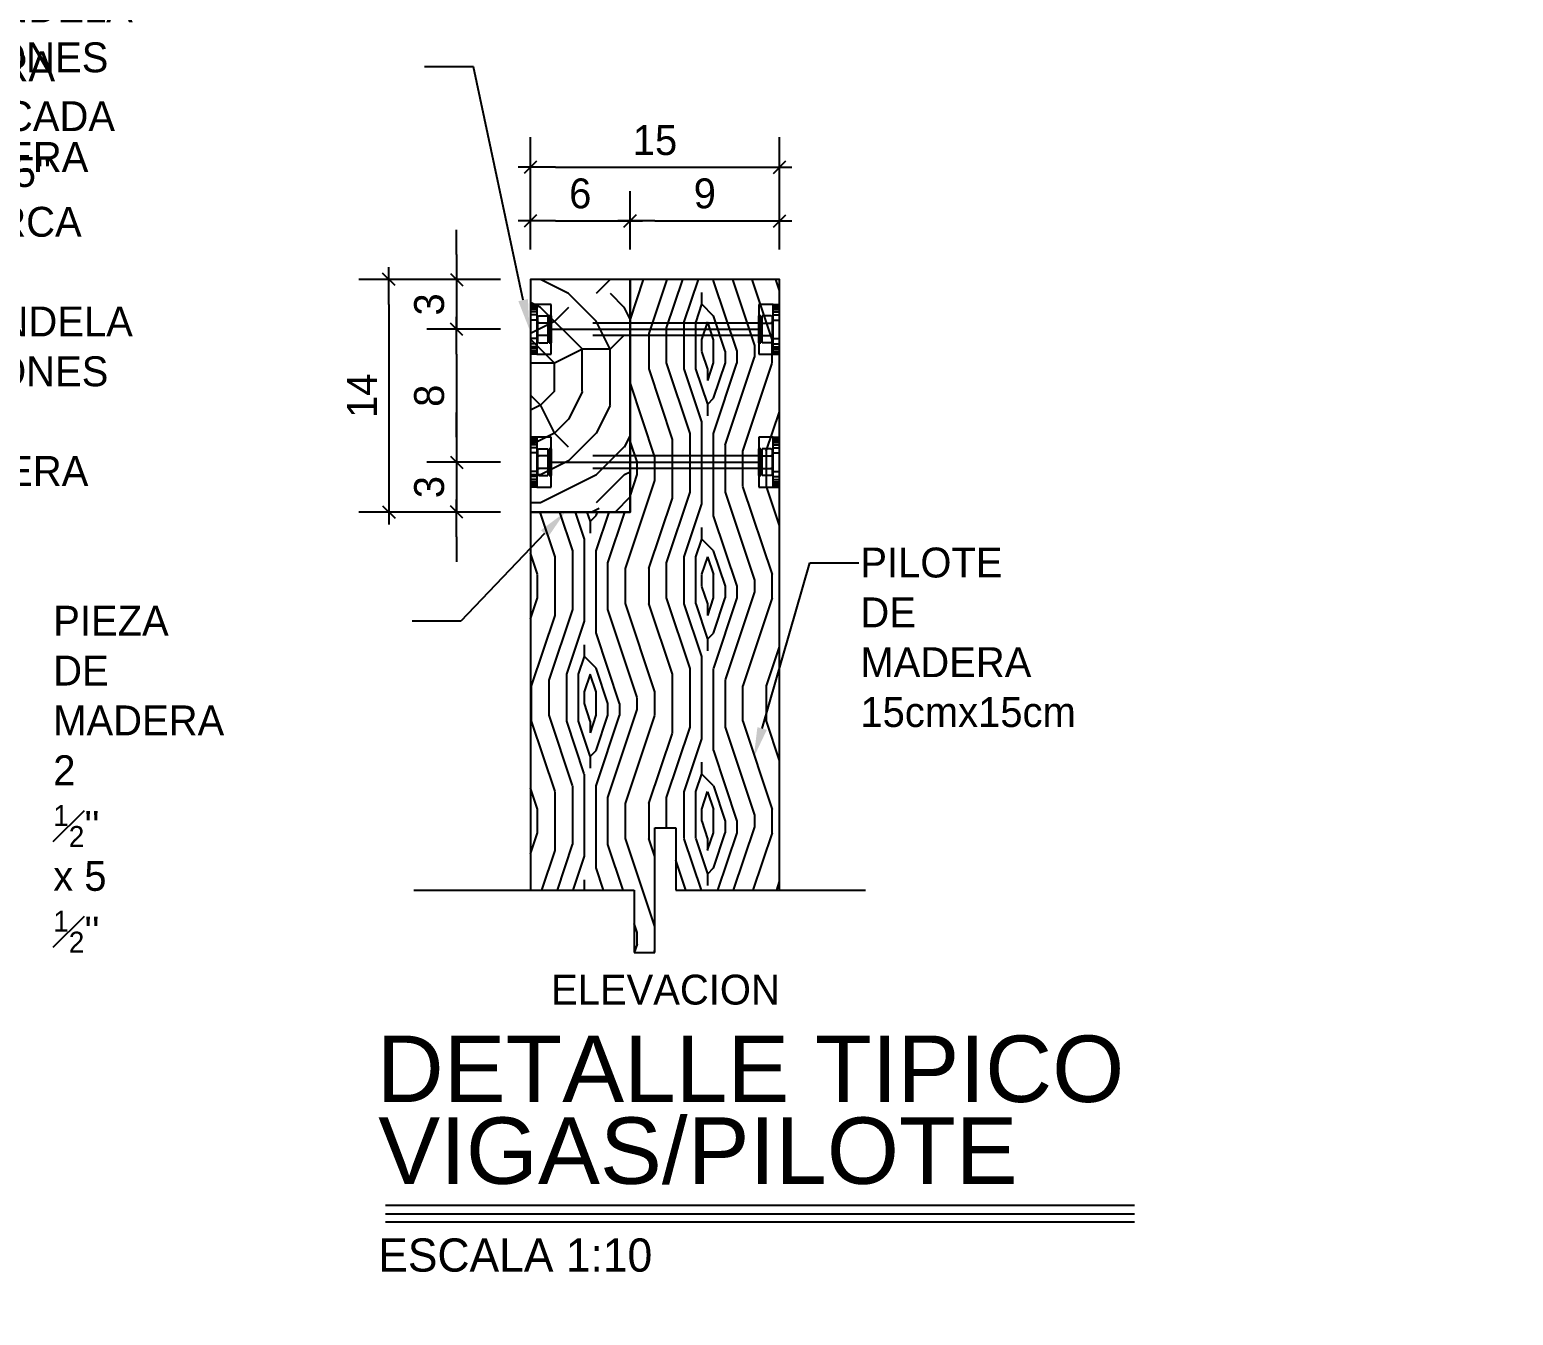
# Model space of a CAD drawing. Header units: millimetres. Extents: x 19443 to 19711, y 4351 to 4752.
# Drawn here: x 19468.303 to 19469.196, y 4518.659 to 4519.433 of the extents above; entities that cross this region are included whole.
import ezdxf
from ezdxf import colors
from ezdxf.entities.mleader import LeaderData, LeaderLine
from ezdxf.enums import TextEntityAlignment as Align
from ezdxf.math import Vec2, Vec3

# ---------------------------------------------------------------- set-up
doc = ezdxf.new("R2010")
doc.units = ezdxf.units.MM
doc.linetypes.add('CENTER', pattern=[2, 1.25, -0.25, 0.25, -0.25])
doc.linetypes.add('HIDDEN2', pattern=[4.7625, 3.175, -1.5875])
for name, color, linetype in [('0 @ 0.1', 7, 'Continuous'), ('01', 1, 'Continuous'), ('1', 1, 'Continuous'), ('cotas', 1, 'Continuous'), ('cotas @ 500', 1, 'Continuous'), ('EJES', 2, 'CENTER'), ('TEXTO @ 0.1', 2, 'Continuous'), ('TEXTOS TITULOS @ 0.1', 3, 'Continuous'), ('W COTAS', 1, 'Continuous'), ('W COTAS @ 0.1', 1, 'Continuous')]:
    doc.layers.add(name, color=color, linetype=linetype)
doc.styles.add('century gothic', font='GOTHIC.TTF')
doc.styles.add('NOTAS', font='GOTHIC.TTF')
doc.styles.add('SMCtitulos', font='sanss___.ttf')
doc.dimstyles.new('ANOTATIVE 100 SMCONSTRUCCIONES', dxfattribs={"dimscale": 0, "dimtxt": 0.18, "dimasz": 0.15, "dimexe": 0.18, "dimexo": 0.09, "dimgap": 0.1, "dimtad": 1, "dimzin": 0, "dimdsep": 46, "dimtxsty": 'century gothic', "dimblk1": 'FLECHA1', "dimblk2": 'FLECHA1', "dimsah": 1, "dimcen": 0.18, "dimdle": 0.075, "dimclrd": 1, "dimclre": 1, "dimclrt": 2, "dimaunit": 1, "dimadec": 0, "dimazin": 0, "dimtfac": 0.75, "dimtix": 1, "dimtmove": 2, "dimatfit": 3, "dimfxl": 0.09, "dimtvp": 1.5, "dimtfill": 1, "dimtolj": 1, "dimtzin": 0, "dimarcsym": 0})
doc.dimstyles.new('ANOTATIVE CM SMCONSTRUCCIONES', dxfattribs={"dimscale": 0, "dimtxt": 0.18, "dimasz": 0.15, "dimexe": 0.18, "dimexo": 0.18, "dimgap": 0.07, "dimtad": 1, "dimdec": 1, "dimlfac": 100, "dimdsep": 46, "dimtxsty": 'century gothic', "dimblk1": 'FLECHA1', "dimblk2": 'FLECHA1', "dimsah": 1, "dimcen": 0.18, "dimdle": 0.075, "dimclrd": 256, "dimclre": 256, "dimclrt": 2, "dimaunit": 1, "dimadec": 0, "dimazin": 2, "dimtfac": 0.75, "dimtdec": 1, "dimtix": 1, "dimtmove": 2, "dimatfit": 3, "dimfxl": 0.09, "dimtvp": 1.5, "dimtfill": 1, "dimtolj": 1, "dimtzin": 0, "dimarcsym": 0})

# ---------------------------------------------------------------- blocks, each defined once
blk = doc.blocks.new('FLECHA1')
at = {"color": 4}
blk.add_line((-0.246176, -0.248081), (0.248081, 0.25), dxfattribs=at)
at = {"color": 1}
blk.add_line((-1, 0), (0.496162, 0), dxfattribs=at)
blk = doc.blocks.new('*D497')
at = {"layer": 'cotas', "color": 1, "lineweight": -2, "transparency": 16777216}
for p, q in [((19614.32604, 4625.84482), (19614.32604, 4700.84482)), ((19570.98361, 4550.84482), (19524.32604, 4550.84482)), ((19614.32604, 4548.42982), (19614.32604, 4550.84482)), ((19570.53386, 4548.42982), (19524.32604, 4548.42982)), ((19614.32604, 4473.42982), (19614.32604, 4398.42982))]:
    blk.add_line(p, q, dxfattribs=at)
at = {"layer": 'Defpoints', "color": 0, "transparency": 16777216}
for p in [(19614.32604, 4550.84482), (19615.98361, 4550.84482), (19615.53386, 4548.42982)]:
    blk.add_point(p, dxfattribs=at)
at = {"layer": 'cotas', "color": 1, "lineweight": -2, "transparency": 16777216, "xscale": 75, "yscale": 75, "zscale": 75}
for p, rotation in [((19614.32604, 4550.84482), 270), ((19614.32604, 4548.42982), 90)]:
    blk.add_blockref('FLECHA1', p, dxfattribs=dict(at, rotation=rotation))
at = {"layer": 'cotas', "color": 2, "transparency": 16777216, "insert": (19517.3376, 4549.63732), "char_height": 90, "attachment_point": 5, "rotation": 90, "style": 'century gothic', "bg_fill": 3, "box_fill_scale": 1.1, "bg_fill_color": 256, "bg_fill_true_color": 13158600, "bg_fill_transparency": 0}
blk.add_mtext('\\A1;2.42', dxfattribs=at)
blk = doc.blocks.new('*U441')
at = {"color": 2}
blk.add_line((0.0001, 0.052), (4.5108, 0.052), dxfattribs=at)
at = {"color": 250}
blk.add_line((0.0001, 0), (4.5108, 0), dxfattribs=at)
at = {"color": 7}
blk.add_line((0.0001, -0.0469), (4.5108, -0.0469), dxfattribs=at)
at = {"color": 0, "linetype": 'ByBlock', "lineweight": -2, "style": 'NOTAS'}
for tag, p in [('1TITLE', (0.027, 1.0142)), ('2TITLE', (-0.0431, 0.1812))]:
    blk.add_attdef(tag, p, '', height=0.3, dxfattribs=at)
blk.add_attdef('SCALE', text='', height=0.18, dxfattribs=at).set_placement((-0.0431, -0.1475), align=Align.TOP_LEFT)
blk = doc.blocks.new('*U461')
at = {"color": 2, "ltscale": 0.2}
for p, q in [((0.01759, 0.05226), (0.01375, 0.05226)), ((0.01759, 0.05226), (0.02625, 0.05226)), ((0.15991, 0.02226), (0.15125, 0.02226)), ((0.15991, 0.02226), (0.16375, 0.02226))]:
    blk.add_line(p, q, dxfattribs=at)
at = {"color": 2, "ltscale": 0.5}
for p, q in [((0.01375, 0.02226), (0.01375, 0.05226)), ((0.02625, 0.05226), (0.02625, 0.02226)), ((0.15125, 0.05226), (0.15991, 0.05226)), ((0.15125, 0.02226), (0.15125, 0.05226)), ((0.15991, 0.05226), (0.16375, 0.05226)), ((0.16375, 0.05226), (0.16375, 0.02226)), ((0.01759, 0.02226), (0.01375, 0.02226)), ((0.02625, 0.02226), (0.01759, 0.02226))]:
    blk.add_line(p, q, dxfattribs=at)
at = {"color": 9, "ltscale": 0.5}
for p, q in [((0.01759, 0.05141), (0.01375, 0.05141)), ((0.01759, 0.05038), (0.01375, 0.05038)), ((0.01759, 0.0491), (0.01375, 0.0491)), ((0.01759, 0.04773), (0.01375, 0.04773)), ((0.01759, 0.04594), (0.01375, 0.04594)), ((0.01759, 0.02226), (0.01759, 0.05226)), ((0.15991, 0.05226), (0.15991, 0.02226)), ((0.15991, 0.05141), (0.16375, 0.05141)), ((0.15991, 0.05038), (0.16375, 0.05038)), ((0.15991, 0.0491), (0.16375, 0.0491)), ((0.15991, 0.04773), (0.16375, 0.04773)), ((0.15991, 0.04594), (0.16375, 0.04594)), ((0.01759, 0.04286), (0.01375, 0.04286)), ((0.15991, 0.04286), (0.16375, 0.04286)), ((0.01759, 0.03167), (0.01375, 0.03167)), ((0.01759, 0.02859), (0.01375, 0.02859)), ((0.15991, 0.03167), (0.16375, 0.03167)), ((0.15991, 0.02859), (0.16375, 0.02859)), ((0.01759, 0.02679), (0.01375, 0.02679)), ((0.01759, 0.02543), (0.01375, 0.02543)), ((0.01759, 0.02414), (0.01375, 0.02414)), ((0.01759, 0.02312), (0.01375, 0.02312)), ((0.15991, 0.02679), (0.16375, 0.02679)), ((0.15991, 0.02543), (0.16375, 0.02543)), ((0.15991, 0.02414), (0.16375, 0.02414)), ((0.15991, 0.02312), (0.16375, 0.02312))]:
    blk.add_line(p, q, dxfattribs=at)
for p, q in [((0.01875, 0.04531), (0.02426, 0.04531)), ((0.02426, 0.02922), (0.02426, 0.04531)), ((0.02498, 0.04531), (0.02625, 0.04531)), ((0.02498, 0.02922), (0.02498, 0.04531)), ((0.15125, 0.04531), (0.15252, 0.04531)), ((0.15252, 0.04531), (0.15252, 0.02922)), ((0.15874, 0.04531), (0.15324, 0.04531)), ((0.15324, 0.04531), (0.15324, 0.02922)), ((0.01791, 0.04192), (0.01791, 0.04446)), ((0.01791, 0.04023), (0.01791, 0.04192)), ((0.01791, 0.0343), (0.01791, 0.04023)), ((0.15125, 0.03726), (0.02625, 0.03726)), ((0.15959, 0.04446), (0.15959, 0.04192)), ((0.15959, 0.04192), (0.15959, 0.04023)), ((0.15959, 0.04023), (0.15959, 0.0343)), ((0.01791, 0.03261), (0.01791, 0.0343)), ((0.01791, 0.03007), (0.01791, 0.03261)), ((0.01875, 0.02922), (0.02426, 0.02922)), ((0.02625, 0.02922), (0.02498, 0.02922)), ((0.15252, 0.02922), (0.15125, 0.02922)), ((0.15874, 0.02922), (0.15324, 0.02922)), ((0.15959, 0.0343), (0.15959, 0.03261)), ((0.15959, 0.03261), (0.15959, 0.03007))]:
    blk.add_line(p, q)
at = {"color": 2}
for p, q in [((0.02625, 0.02922), (0.02625, 0.04531)), ((0.15125, 0.04531), (0.15125, 0.02922))]:
    blk.add_line(p, q, dxfattribs=at)
at = {"color": 9}
for p, q in [((0.02426, 0.04107), (0.01875, 0.04107)), ((0.15324, 0.04107), (0.15874, 0.04107)), ((0.02426, 0.03345), (0.01875, 0.03345)), ((0.15324, 0.03345), (0.15874, 0.03345))]:
    blk.add_line(p, q, dxfattribs=at)
at = {"color": 9, "linetype": 'HIDDEN2', "ltscale": 0.001}
for p, q in [((0.02625, 0.04107), (0.15125, 0.04107)), ((0.02625, 0.03345), (0.15125, 0.03345))]:
    blk.add_line(p, q, dxfattribs=at)
for centre, start, end in [((0.01875, 0.04446), 90, 180), ((0.15874, 0.04446), 0, 90), ((0.15874, 0.04446), 0, 90), ((0.01875, 0.03007), 180, 270), ((0.01875, 0.03007), 180, 270), ((0.15874, 0.03007), 270, 0)]:
    blk.add_arc(centre, 0.000847, start, end)
at = {"color": 9}
for centre, start, end in [((0.01875, 0.04192), 180, 270), ((0.01875, 0.04023), 90, 180), ((0.15874, 0.04192), 270, 0), ((0.15874, 0.04023), 0, 90), ((0.01875, 0.0343), 180, 270), ((0.01875, 0.03261), 90, 180), ((0.15874, 0.0343), 270, 0), ((0.15874, 0.03261), 0, 90)]:
    blk.add_arc(centre, 0.000847, start, end, dxfattribs=at)
blk = doc.blocks.new('*D463')
at = {"layer": 'Defpoints', "color": 0, "transparency": 16777216}
for p in [(19468.6042, 4519.28291), (19468.55974, 4519.25291), (19468.6042, 4519.25291)]:
    blk.add_point(p, dxfattribs=at)
at = {"layer": 'W COTAS', "lineweight": -2, "transparency": 16777216}
for p, q in [((19468.55974, 4519.29791), (19468.55974, 4519.31291)), ((19468.5862, 4519.28291), (19468.54174, 4519.28291)), ((19468.55974, 4519.28291), (19468.55974, 4519.25291)), ((19468.5862, 4519.25291), (19468.54174, 4519.25291)), ((19468.55974, 4519.23791), (19468.55974, 4519.22291))]:
    blk.add_line(p, q, dxfattribs=at)
at = {"layer": 'W COTAS', "lineweight": -2, "transparency": 16777216, "xscale": 0.015, "yscale": 0.015, "zscale": 0.015}
for p, rotation in [((19468.55974, 4519.28291), 270), ((19468.55974, 4519.25291), 90)]:
    blk.add_blockref('FLECHA1', p, dxfattribs=dict(at, rotation=rotation))
at = {"layer": 'W COTAS', "color": 2, "transparency": 16777216, "insert": (19468.54329, 4519.26791), "char_height": 0.018, "attachment_point": 5, "rotation": 90, "style": 'century gothic', "bg_fill": 3, "box_fill_scale": 1.1, "bg_fill_color": 256, "bg_fill_true_color": 13158600, "bg_fill_transparency": 0}
blk.add_mtext('\\A1;3', dxfattribs=at)
blk = doc.blocks.new('*D464')
at = {"layer": 'Defpoints', "color": 0, "transparency": 16777216}
for p in [(19468.6042, 4519.25291), (19468.55974, 4519.17291), (19468.6042, 4519.17291)]:
    blk.add_point(p, dxfattribs=at)
at = {"layer": 'W COTAS', "lineweight": -2, "transparency": 16777216}
for p, q in [((19468.5862, 4519.25291), (19468.54174, 4519.25291)), ((19468.55974, 4519.23791), (19468.55974, 4519.18791)), ((19468.5862, 4519.17291), (19468.54174, 4519.17291))]:
    blk.add_line(p, q, dxfattribs=at)
at = {"layer": 'W COTAS', "lineweight": -2, "transparency": 16777216, "xscale": 0.015, "yscale": 0.015, "zscale": 0.015}
for p, rotation in [((19468.55974, 4519.25291), 90), ((19468.55974, 4519.17291), 270)]:
    blk.add_blockref('FLECHA1', p, dxfattribs=dict(at, rotation=rotation))
at = {"layer": 'W COTAS', "color": 2, "transparency": 16777216, "insert": (19468.54329, 4519.21291), "char_height": 0.018, "attachment_point": 5, "rotation": 90, "style": 'century gothic', "bg_fill": 3, "box_fill_scale": 1.1, "bg_fill_color": 256, "bg_fill_true_color": 13158600, "bg_fill_transparency": 0}
blk.add_mtext('\\A1;8', dxfattribs=at)
blk = doc.blocks.new('*D465')
at = {"layer": 'Defpoints', "color": 0, "transparency": 16777216}
for p in [(19468.6042, 4519.17291), (19468.55974, 4519.14291), (19468.6042, 4519.14291)]:
    blk.add_point(p, dxfattribs=at)
at = {"layer": 'W COTAS', "lineweight": -2, "transparency": 16777216}
for p, q in [((19468.55974, 4519.18791), (19468.55974, 4519.20291)), ((19468.5862, 4519.17291), (19468.54174, 4519.17291)), ((19468.55974, 4519.17291), (19468.55974, 4519.14291)), ((19468.5862, 4519.14291), (19468.54174, 4519.14291)), ((19468.55974, 4519.12791), (19468.55974, 4519.11291))]:
    blk.add_line(p, q, dxfattribs=at)
at = {"layer": 'W COTAS', "lineweight": -2, "transparency": 16777216, "xscale": 0.015, "yscale": 0.015, "zscale": 0.015}
for p, rotation in [((19468.55974, 4519.17291), 270), ((19468.55974, 4519.14291), 90)]:
    blk.add_blockref('FLECHA1', p, dxfattribs=dict(at, rotation=rotation))
at = {"layer": 'W COTAS', "color": 2, "transparency": 16777216, "insert": (19468.54329, 4519.15791), "char_height": 0.018, "attachment_point": 5, "rotation": 90, "style": 'century gothic', "bg_fill": 3, "box_fill_scale": 1.1, "bg_fill_color": 256, "bg_fill_true_color": 13158600, "bg_fill_transparency": 0}
blk.add_mtext('\\A1;3', dxfattribs=at)
blk = doc.blocks.new('*D466')
at = {"layer": 'Defpoints', "color": 0, "transparency": 16777216}
for p in [(19468.6042, 4519.28291), (19468.51894, 4519.14291), (19468.6042, 4519.14291)]:
    blk.add_point(p, dxfattribs=at)
at = {"layer": 'W COTAS', "lineweight": -2, "transparency": 16777216}
for p, q in [((19468.5862, 4519.28291), (19468.50094, 4519.28291)), ((19468.51894, 4519.26791), (19468.51894, 4519.15791)), ((19468.5862, 4519.14291), (19468.50094, 4519.14291))]:
    blk.add_line(p, q, dxfattribs=at)
at = {"layer": 'W COTAS', "lineweight": -2, "transparency": 16777216, "xscale": 0.015, "yscale": 0.015, "zscale": 0.015}
for p, rotation in [((19468.51894, 4519.28291), 90), ((19468.51894, 4519.14291), 270)]:
    blk.add_blockref('FLECHA1', p, dxfattribs=dict(at, rotation=rotation))
at = {"layer": 'W COTAS', "color": 2, "transparency": 16777216, "insert": (19468.50272, 4519.21291), "char_height": 0.018, "attachment_point": 5, "rotation": 90, "style": 'century gothic', "bg_fill": 3, "box_fill_scale": 1.1, "bg_fill_color": 256, "bg_fill_true_color": 13158600, "bg_fill_transparency": 0}
blk.add_mtext('\\A1;14', dxfattribs=at)
blk = doc.blocks.new('*D467')
at = {"layer": 'Defpoints', "color": 0, "transparency": 16777216}
for p in [(19468.6642, 4519.31819), (19468.6042, 4519.28291), (19468.6642, 4519.28291)]:
    blk.add_point(p, dxfattribs=at)
at = {"layer": 'W COTAS', "lineweight": -2, "transparency": 16777216}
for p, q in [((19468.6042, 4519.30091), (19468.6042, 4519.33619)), ((19468.6642, 4519.30091), (19468.6642, 4519.33619)), ((19468.6192, 4519.31819), (19468.6492, 4519.31819))]:
    blk.add_line(p, q, dxfattribs=at)
at = {"layer": 'W COTAS', "lineweight": -2, "transparency": 16777216, "xscale": 0.015, "yscale": 0.015, "zscale": 0.015, "rotation": 180}
blk.add_blockref('FLECHA1', (19468.6042, 4519.31819), dxfattribs=at)
at = {"layer": 'W COTAS', "lineweight": -2, "transparency": 16777216, "xscale": 0.015, "yscale": 0.015, "zscale": 0.015}
blk.add_blockref('FLECHA1', (19468.6642, 4519.31819), dxfattribs=at)
at = {"layer": 'W COTAS', "color": 2, "transparency": 16777216, "insert": (19468.6342, 4519.33465), "char_height": 0.018, "attachment_point": 5, "style": 'century gothic', "bg_fill": 3, "box_fill_scale": 1.1, "bg_fill_color": 256, "bg_fill_true_color": 13158600, "bg_fill_transparency": 0}
blk.add_mtext('\\A1;6', dxfattribs=at)
blk = doc.blocks.new('*D468')
at = {"layer": 'Defpoints', "color": 0, "transparency": 16777216}
for p in [(19468.7542, 4519.31819), (19468.6642, 4519.28291), (19468.7542, 4519.28291)]:
    blk.add_point(p, dxfattribs=at)
at = {"layer": 'W COTAS', "lineweight": -2, "transparency": 16777216}
for p, q in [((19468.6642, 4519.30091), (19468.6642, 4519.33619)), ((19468.7542, 4519.30091), (19468.7542, 4519.33619)), ((19468.6792, 4519.31819), (19468.7392, 4519.31819))]:
    blk.add_line(p, q, dxfattribs=at)
at = {"layer": 'W COTAS', "lineweight": -2, "transparency": 16777216, "xscale": 0.015, "yscale": 0.015, "zscale": 0.015, "rotation": 180}
blk.add_blockref('FLECHA1', (19468.6642, 4519.31819), dxfattribs=at)
at = {"layer": 'W COTAS', "lineweight": -2, "transparency": 16777216, "xscale": 0.015, "yscale": 0.015, "zscale": 0.015}
blk.add_blockref('FLECHA1', (19468.7542, 4519.31819), dxfattribs=at)
at = {"layer": 'W COTAS', "color": 2, "transparency": 16777216, "insert": (19468.7092, 4519.33465), "char_height": 0.018, "attachment_point": 5, "style": 'century gothic', "bg_fill": 3, "box_fill_scale": 1.1, "bg_fill_color": 256, "bg_fill_true_color": 13158600, "bg_fill_transparency": 0}
blk.add_mtext('\\A1;9', dxfattribs=at)
blk = doc.blocks.new('*D754')
at = {"layer": 'Defpoints', "color": 0, "transparency": 16777216}
for p in [(19468.7542, 4519.35052), (19468.6042, 4519.28291), (19468.7542, 4519.28291)]:
    blk.add_point(p, dxfattribs=at)
at = {"layer": 'W COTAS', "lineweight": -2, "transparency": 16777216}
for p, q in [((19468.6042, 4519.30091), (19468.6042, 4519.36852)), ((19468.7542, 4519.30091), (19468.7542, 4519.36852)), ((19468.6192, 4519.35052), (19468.7392, 4519.35052))]:
    blk.add_line(p, q, dxfattribs=at)
at = {"layer": 'W COTAS', "lineweight": -2, "transparency": 16777216, "xscale": 0.015, "yscale": 0.015, "zscale": 0.015, "rotation": 180}
blk.add_blockref('FLECHA1', (19468.6042, 4519.35052), dxfattribs=at)
at = {"layer": 'W COTAS', "lineweight": -2, "transparency": 16777216, "xscale": 0.015, "yscale": 0.015, "zscale": 0.015}
blk.add_blockref('FLECHA1', (19468.7542, 4519.35052), dxfattribs=at)
at = {"layer": 'W COTAS', "color": 2, "transparency": 16777216, "insert": (19468.6792, 4519.36675), "char_height": 0.018, "attachment_point": 5, "style": 'century gothic', "bg_fill": 3, "box_fill_scale": 1.1, "bg_fill_color": 256, "bg_fill_true_color": 13158600, "bg_fill_transparency": 0}
blk.add_mtext('\\A1;15', dxfattribs=at)
blk = doc.blocks.new('*U759')
at = {"layer": 'cotas @ 500'}
dim = blk.add_linear_dim(base=(19614.3260382735, 4550.8448237801), p1=(19615.5338597089, 4548.4298237801), p2=(19615.9836080801, 4550.8448237801), angle=90, dimstyle='ANOTATIVE 100 SMCONSTRUCCIONES', override={"dimscale": 500, "dimtix": 1, "dimtofl": 1, "dimtmove": 1, "dimatfit": 1}, dxfattribs=at)
dim.commit()
dim.dimension.update_dxf_attribs({"geometry": '*D497', "text_midpoint": (19517.3375950376, 4549.6373237801)})

msp = doc.modelspace()

# ---------------------------------------------------------------- block references
at = {"layer": 'cotas'}
msp.add_blockref('*U759', (0, 0), dxfattribs=at)

# ---------------------------------------------------------------- next in the draw order: hatches: boundary and pattern name
at = {"layer": '1'}
h = msp.add_hatch(dxfattribs=at)
h.set_pattern_fill('WOODFACE', color=250, scale=0.1, angle=45, style=0, pattern_type=2)
h.set_pattern_definition([(45, (0.01061, 0.01768), (1e-17, 0.14142135624), [0.005, -0.095]), (135, (0.01414, 0.07071), (-0.14142135624, 3e-17), [0.01, -0.09]), (90, (0.00707, 0.0495), (-0.07071067812, 0.07071067812), [0.00707, -0.02121, 0.00707, -0.01414, 0.0495, -0.04243135623]), (90, (0.01061, 0.01061), (-0.07071067812, 0.07071067812), [0.007071, -0.014142, 0.007071, -0.1131373562]), (90, (0.028284, 0.042426), (-0.07071067812, 0.07071067812), [0.007071, -0.1343503562]), (90, (0.03889, 0.04596), (-0.07071067812, 0.07071067812), [0.007071, -0.1343503562]), (90, (0.02121, 0.042426), (-0.07071067812, 0.07071067812), [0.007071, -0.1343503562]), (90, (0.01414, 0.042426), (-0.07071067812, 0.07071067812), [0.014142, -0.1272793562]), (90, (-0.02121, 0.11314), (-0.07071067812, 0.07071067812), [0.014142, -0.1272793562]), (90, (0.003536, 0.03889), (-0.07071067812, 0.07071067812), [0.028284, -0.1131373562]), (90, (-0.003536, 0.03889), (-0.07071067812, 0.07071067812), [0.028284, -0.1131373562]), (90, (0.02121, 0.106066), (-0.07071067812, 0.07071067812), [0.028284, -0.1131373562]), (90, (-0.01414, 0.042426), (-0.07071067812, 0.07071067812), [0.0212132, -0.1202081562]), (90, (-0.03889, 0.03889), (-0.07071067812, 0.07071067812), [0.0212132, -0.1202081562]), (90, (-0.02475, 0.03889), (-0.07071067812, 0.07071067812), [0.0212132, -0.1202081562]), (90, (7e-18, 0.106066), (-0.07071067812, 0.07071067812), [0.03535534, -0.1060660162]), (90, (-0.01061, 0.10253), (-0.07071067812, 0.07071067812), [0.03535534, -0.1060660162]), (90, (0.01414, 0.091924), (-0.07071067812, 0.07071067812), [0.0494974746, -0.0919238815]), (71.5650512, (0.010607, 0.03182), (0.07071067809, 0.07071067815), [0.011180339, -0.212426458]), (71.5650512, (0.003536, 0.067175), (0.07071067809, 0.07071067815), [0.011180339, -0.212426458]), (71.5650512, (0.00707, 0.05657), (0.07071067809, 0.07071067815), [0.011180339, -0.212426458]), (71.5650512, (0.01414, 0.021213), (0.07071067809, 0.07071067815), [0.02236068, -0.2012461177]), (71.5650512, (-0.003536, 0.067175), (0.07071067809, 0.07071067815), [0.0335410196, -0.1900657781]), (71.5650512, (-0.01414, 0.06364), (0.07071067809, 0.07071067815), [0.0447213595, -0.1788854382]), (71.5650512, (-0.02475, 0.060104), (0.07071067809, 0.07071067815), [0.0447213595, -0.1788854382]), (71.5650512, (-0.05657, 0.07071), (0.07071067809, 0.07071067815), [0.0447213595, -0.1788854382]), (71.5650512, (-0.049497, 0.06364), (0.07071067809, 0.07071067815), [0.0559017, -0.1677050977]), (71.5650512, (-0.03889, 0.060104), (0.07071067809, 0.07071067815), [0.0559017, -0.1677050977]), (108.43494882, (0.01414, 0.05657), (-0.07071067812, 0.07071067812), [0.011180339, -0.212426458]), (108.43494882, (0.010607, 0.03889), (-0.07071067812, 0.07071067812), [0.011180339, -0.212426458]), (108.43494882, (0.010607, 0.017678), (-0.07071067812, 0.07071067812), [0.02236068, -0.2012461177]), (108.43494882, (0.021213, 0.049497), (-0.07071067812, 0.07071067812), [0.02236068, -0.2012461177]), (108.43494882, (0.00707, 0.00707), (-0.07071067812, 0.07071067812), [0.0335410196, -0.1900657781]), (108.43494882, (0, 0), (-0.07071067812, 0.07071067812), [0.0447213595, -0.1788854382]), (108.43494882, (0.060104, 0.067175), (-0.07071067812, 0.07071067812), [0.0447213595, -0.1788854382]), (108.43494882, (0.028284, 0.049497), (-0.07071067812, 0.07071067812), [0.0447213595, -0.1788854382]), (108.43494882, (0.049497, 0.05657), (-0.07071067812, 0.07071067812), [0.0559017, -0.1677050977]), (108.43494882, (0.03889, 0.053033), (-0.07071067812, 0.07071067812), [0.0559017, -0.1677050977])])
h.paths.add_polyline_path([(19468.6642, 4519.28291), (19468.6642, 4519.14291), (19468.6042, 4519.14291), (19468.6042, 4518.91529), (19468.6667, 4518.91529), (19468.6667, 4518.87779), (19468.6792, 4518.87779), (19468.6792, 4518.95279), (19468.6917, 4518.95279), (19468.6917, 4518.91529), (19468.7542, 4518.91529), (19468.7542, 4519.28291)])
h = msp.add_hatch(dxfattribs=at)
h.set_pattern_fill('LOGEND', color=8, scale=0.168104, angle=90, style=0, pattern_type=2)
h.set_pattern_definition([(90, (-2.64118, 0.05884), (-0.1681040028, 0.1681040028), [0.0504312008, -0.117672802]), (90, (-2.64958, 0.05884), (-0.1681040028, 0.1681040028), [0.0504312008, -0.117672802]), (90, (-2.6664, 0.06724), (-0.1681040028, 0.1681040028), [0.0336208006, -0.1344832022]), (90, (-2.6832, 0.07565), (-0.1681040028, 0.1681040028), [0.0252156004, -0.1428884024]), (90, (-2.70001, 0.07565), (-0.1681040028, 0.1681040028), [0.0168104003, -0.1512936025]), (90, (-2.71683, 0.03362), (-0.1681040028, 0.1681040028), [0.00840520014, -0.0420260007, 0.00840520014, -0.1092676018]), (90, (-2.72523, 0.05884), (-0.1681040028, 0.1681040028), [0.00840520014, -0.0672416011, 0.0252156004, -0.0672416011]), (90, (-2.73364, 0.09246), (-0.1681040028, 0.1681040028), [0.00840520014, -0.00840520014, 0.00840520014, -0.1428884024]), (90, (-2.74204, 0.08405), (-0.1681040028, 0.1681040028), [0.0084052001, -0.1596988027]), (90, (-2.75885, 0.07565), (-0.1681040028, 0.1681040028), [0.0252156004, -0.1428884024]), (90, (-2.77566, 0.07565), (-0.1681040028, 0.1681040028), [0.0336208006, -0.1344832022]), (90, (-2.79247, 0.06724), (-0.1681040028, 0.1681040028), [0.0420260007, -0.05043120084, 0.00840520014, -0.0672416011]), (180, (-2.69161, 3e-18), (-0.1681040028, -0.1681040028), [0.00840520014, -0.0168104003, 0.0420260007, -0.1008624017]), (180, (-2.70842, 0.0084), (-0.1681040028, -0.1681040028), [0.00840520014, -0.00840520014, 0.0252156004, -0.1260780021]), (180, (-2.77566, 0.01681), (-0.1681040028, -0.1681040028), [0.0168104003, -0.1512936025]), (180, (-2.70842, 0.02522), (-0.1681040028, -0.1681040028), [0.03362080056, -0.05043120084, 0.00840520014, -0.07564680126]), (180, (-2.80088, 0.03362), (-0.1681040028, -0.1681040028), [0.0084052001, -0.1596988027]), (180, (-2.71683, 0.04203), (-0.1681040028, -0.1681040028), [0.0252156004, -0.1428884024]), (180, (-2.72523, 0.05884), (-0.1681040028, -0.1681040028), [0.0168104003, -0.1512936025]), (180, (-2.72523, 0.07565), (-0.1681040028, -0.1681040028), [0.00840520014, -0.0252156004, 0.0252156004, -0.1092676018]), (180, (-2.73364, 0.08405), (-0.1681040028, -0.1681040028), [0.0084052001, -0.1596988027]), (180, (-2.70001, 0.09246), (-0.1681040028, -0.1681040028), [0.0235345604, -0.1445694424]), (180, (-2.6664, 0.10086), (-0.1681040028, -0.1681040028), [0.0168104003, -0.1512936025]), (180, (-2.73364, 0.11767), (-0.1681040028, -0.1681040028), [0.0084052001, -0.1596988027]), (180, (-2.72523, 0.13448), (-0.1681040028, -0.1681040028), [0.0252156004, -0.1428884024]), (180, (-2.72523, 0.1513), (-0.1681040028, -0.1681040028), [0.0252156004, -0.1428884024]), (135, (-2.65799, 0.12608), (-0.1681040028, 3e-17), [0.01188663404, -0.01188663404, 0.01188663404, -0.2020750585]), (135, (-2.70001, 0.09246), (-0.1681040028, 3e-17), [0.0237732681, -0.2139616925]), (135, (-2.78407, 0.02522), (-0.1681040028, 3e-17), [0.0237732681, -0.2139616925]), (135, (-2.74204, 0.05884), (-0.1681040028, 3e-17), [0.0237732681, -0.2139616925]), (135, (-2.70842, 0.06724), (-0.1681040028, 3e-17), [0.0237732681, -0.2139616925]), (135, (-2.6748, 0.11767), (-0.1681040028, 3e-17), [0.0237732681, -0.2139616925]), (135, (-2.6832, 0.10086), (-0.1681040028, 3e-17), [0.0356602383, -0.2020747223]), (135, (-2.75885, 0.05043), (-0.1681040028, 3e-17), [0.011886634, -0.2258483266]), (135, (-2.77566, 0.04203), (-0.1681040028, 3e-17), [0.011886634, -0.2258483266]), (135, (-2.77566, 0.10927), (-0.1681040028, 3e-17), [0.011886634, -0.2258483266]), (135, (-2.69161, 0.04203), (-0.1681040028, 3e-17), [0.011886634, -0.2258483266]), (135, (-2.75045, 0.13448), (-0.1681040028, 3e-17), [0.011886634, -0.2258483266]), (135, (-2.73364, 0.07565), (-0.1681040028, 3e-17), [0.011886634, -0.2258483266]), (135, (-2.75045, 0.09246), (-0.1681040028, 3e-17), [0.011886634, -0.2258483266]), (225, (-2.71683, 0.08405), (-3e-17, -0.1681040028), [0.01188663404, -0.01188663404, 0.0356602383, -0.1783014542]), (225, (-2.71683, 0.10927), (-3e-17, -0.1681040028), [0.011886634, -0.2258483266]), (225, (-2.65799, 0.10927), (-3e-17, -0.1681040028), [0.011886634, -0.2258483266]), (225, (-2.70001, 0.07565), (-3e-17, -0.1681040028), [0.011886634, -0.2258483266]), (225, (-2.73364, 0.10086), (-3e-17, -0.1681040028), [0.011886634, -0.2258483266]), (225, (-2.69161, 0.05884), (-3e-17, -0.1681040028), [0.011886634, -0.2258483266]), (225, (-2.69161, 0.12608), (-3e-17, -0.1681040028), [0.011886634, -0.2258483266]), (225, (-2.64118, 0.0084), (-3e-17, -0.1681040028), [0.011886634, -0.2258483266]), (225, (-2.64958, 0.01681), (-3e-17, -0.1681040028), [0.0237732681, -0.2139616925]), (225, (-2.65799, 0.02522), (-3e-17, -0.1681040028), [0.0237732681, -0.2139616925]), (225, (-2.65799, 0.04203), (-3e-17, -0.1681040028), [0.0237732681, -0.2139616925]), (225, (-2.6748, 0.05043), (-3e-17, -0.1681040028), [0.0237732681, -0.2139616925]), (225, (-2.74204, 0.11767), (-3e-17, -0.1681040028), [0.0237732681, -0.2139616925]), (225, (-2.65799, 0.15129), (-3e-17, -0.1681040028), [0.0237732681, -0.2139616925]), (225, (-2.79247, 0.1597), (-3e-17, -0.1681040028), [0.0237732681, -0.2139616925]), (225, (-2.77566, 0.1597), (-3e-17, -0.1681040028), [0.0237732681, -0.2139616925]), (225, (-2.76726, 0.14289), (-3e-17, -0.1681040028), [0.0237732681, -0.2139616925]), (225, (-2.76726, 0.02522), (-3e-17, -0.1681040028), [0.0356602383, -0.2020747223]), (225, (-2.75045, 0.13448), (-3e-17, -0.1681040028), [0.0356602383, -0.2020747223]), (116.5650512, (-2.80088, 0.042026), (-7e-11, 0.1681040028), [0.0187940275, -0.35709795]), (116.5650512, (-2.716825, 0.042026), (-7e-11, 0.1681040028), [0.0187940275, -0.35709795]), (116.5650512, (-2.76726, 0.05884), (-7e-11, 0.1681040028), [0.0187940275, -0.35709795]), (116.5650512, (-2.64958, 0.10927), (-7e-11, 0.1681040028), [0.0187940275, -0.35709795]), (116.5650512, (-2.666394, 0.10086), (-7e-11, 0.1681040028), [0.0187940275, -0.35709795]), (116.5650512, (-2.700015, 0.05043), (-7e-11, 0.1681040028), [0.0187940275, -0.35709795]), (116.5650512, (-2.78407, 0.05043), (-7e-11, 0.1681040028), [0.0187940275, -0.35709795]), (116.5650512, (-2.733636, 0.10086), (-7e-11, 0.1681040028), [0.037588055, -0.3383039224]), (153.4349488, (-2.75885, 0.10086), (-0.1681040028, 9e-12), [0.0187940275, -0.35709795]), (153.4349488, (-2.70842, 0.12608), (-0.1681040028, 9e-12), [0.0187940275, -0.35709795]), (153.4349488, (-2.74204, 0.042026), (-0.1681040028, 9e-12), [0.0187940275, -0.35709795]), (153.4349488, (-2.750446, 0.008405), (-0.1681040028, 9e-12), [0.0187940275, -0.35709795]), (153.4349488, (-2.716825, 0.10927), (-0.1681040028, 9e-12), [0.0187940275, -0.35709795]), (153.4349488, (-2.716825, 0.09246), (-0.1681040028, 9e-12), [0.0187940275, -0.35709795]), (153.4349488, (-2.74204, 0.025216), (-0.1681040028, 9e-12), [0.037588055, -0.3383039224]), (153.4349488, (-2.683204, 0.15129), (-0.1681040028, 9e-12), [0.037588055, -0.3383039224]), (153.4349488, (-2.69161, 0.13448), (-0.1681040028, 9e-12), [0.037588055, -0.3383039224]), (206.5650512, (-2.666394, 2e-18), (-0.1681040028, -7e-11), [0.0187940275, -0.35709795]), (206.5650512, (-2.75885, 7e-18), (-0.1681040028, -7e-11), [0.0187940275, -0.35709795]), (206.5650512, (-2.64118, 0.03362), (-0.1681040028, -7e-11), [0.0187940275, -0.35709795]), (206.5650512, (-2.79247, 0.01681), (-0.1681040028, -7e-11), [0.0187940275, -0.35709795]), (206.5650512, (-2.69161, 0.03362), (-0.1681040028, -7e-11), [0.0187940275, -0.35709795]), (206.5650512, (-2.70842, 0.06724), (-0.1681040028, -7e-11), [0.0187940275, -0.35709795]), (206.5650512, (-2.74204, 0.08405), (-0.1681040028, -7e-11), [0.0187940275, -0.35709795]), (206.5650512, (-2.6748, 0.008405), (-0.16810402983, 5.4e-08), [0.0187940275, -0.35709795]), (206.5650512, (-2.700015, 0.05043), (-0.1681040028, -7e-11), [0.0187940275, -0.35709795]), (206.5650512, (-2.683204, 0.10086), (-0.1681040028, -7e-11), [0.0187940275, -0.35709795]), (206.5650512, (-2.700015, 0.11767), (-0.1681040028, -7e-11), [0.0187940275, -0.35709795]), (206.5650512, (-2.750446, 0.15129), (-0.1681040028, -7e-11), [0.0187940275, -0.35709795]), (206.5650512, (-2.80088, 0.025216), (-0.1681040028, -7e-11), [0.0187940275, -0.35709795]), (206.5650512, (-2.79247, 9e-18), (-0.1681040028, -7e-11), [0.037588055, -0.3383039224]), (206.5650512, (-2.6748, 0.025216), (-0.1681040028, -7e-11), [0.037588055, -0.3383039224]), (243.4349488, (-2.64958, 5e-19), (-9e-12, -0.1681040028), [0.0187940275, -0.35709795]), (243.4349488, (-2.64118, 0.14289), (-9e-12, -0.1681040028), [0.0187940275, -0.35709795]), (243.4349488, (-2.72523, 0.13448), (-9e-12, -0.1681040028), [0.0187940275, -0.35709795]), (243.4349488, (-2.666394, 0.06724), (-9e-12, -0.1681040028), [0.0187940275, -0.35709795]), (243.4349488, (-2.64958, 0.05884), (-9e-12, -0.1681040028), [0.0187940275, -0.35709795]), (243.4349488, (-2.683204, 0.07565), (-9e-12, -0.1681040028), [0.0187940275, -0.35709795]), (243.4349488, (-2.78407, 0.12608), (-9e-12, -0.1681040028), [0.0187940275, -0.35709795]), (243.4349488, (-2.79247, 0.14289), (-9e-12, -0.1681040028), [0.037588055, -0.3383039224])])
h.paths.add_polyline_path([(19468.6042, 4519.28291), (19468.6042, 4519.14291), (19468.6642, 4519.14291), (19468.6642, 4519.28291)])

# ---------------------------------------------------------------- next in the draw order: linework, layer by layer
at = {"color": 3}
msp.add_lwpolyline([(19468.7542, 4518.91529), (19468.7542, 4519.28291), (19468.6642, 4519.28291), (19468.6642, 4519.14291), (19468.6042, 4519.14291), (19468.6042, 4518.91529)], dxfattribs=at)
at = {"color": 2}
msp.add_lwpolyline([(19468.6042, 4519.14291), (19468.6642, 4519.14291), (19468.6642, 4519.28291), (19468.6042, 4519.28291)], close=True, dxfattribs=at)
at = {"layer": 'EJES', "color": 3, "ltscale": 0.75}
msp.add_lwpolyline([(19468.53399, 4518.91529), (19468.6667, 4518.91529), (19468.6667, 4518.87779), (19468.6792, 4518.87779), (19468.6792, 4518.95279), (19468.6917, 4518.95279), (19468.6917, 4518.91529), (19468.80606, 4518.91529)], dxfattribs=at)

# ---------------------------------------------------------------- next in the draw order: block references
at = {"layer": '01', "color": 1, "ltscale": 0.2, "xscale": -1}
for p in [(19468.76795, 4519.21565), (19468.76795, 4519.13565)]:
    msp.add_blockref('*U461', p, dxfattribs=at)
at = {"layer": 'TEXTOS TITULOS @ 0.1'}
ref = msp.add_blockref('*U441', (19468.51685, 4518.72028), dxfattribs=dict(at, xscale=0.1, yscale=0.1, zscale=0.1))
ref.add_attrib('1TITLE', 'DETALLE TIPICO', (19468.51161, 4518.78768), dxfattribs={"layer": '0', "color": 0, "linetype": 'ByBlock', "lineweight": -2, "height": 0.04, "style": 'SMCtitulos'})
ref.add_attrib('2TITLE', 'VIGAS/PILOTE', (19468.51254, 4518.7384), dxfattribs={"layer": '0', "color": 0, "linetype": 'ByBlock', "lineweight": -2, "height": 0.04, "style": 'SMCtitulos'})
ref.add_attrib('SCALE', 'ESCALA 1:10', dxfattribs={"layer": '0', "color": 0, "linetype": 'ByBlock', "lineweight": -2, "height": 0.02, "style": 'NOTAS'}).set_placement((19468.51254, 4518.70553), align=Align.TOP_LEFT)

# ---------------------------------------------------------------- next in the draw order: texts
at = {"layer": 'TEXTO @ 0.1', "color": 2, "insert": (19468.61661, 4518.86435), "char_height": 0.018, "width": 0.6818961, "attachment_point": 1, "style": 'century gothic'}
msp.add_mtext('ELEVACION', dxfattribs=at)

# ---------------------------------------------------------------- next in the draw order: leaders
at = {"layer": '0 @ 0.1'}
ml = msp.add_multileader_mtext('Standard', dxfattribs=at)
ml.set_content('\\A1;BARRA ROSCADA %%C{\\H0.7x;\\S5#8;}"x5\'\' \\PTUERCA Y ARANDELA \\PTAPONES DE MADERA', color=2, style='century gothic')
ml.set_leader_properties(color=1)
ml.build(insert=Vec2(0, 0))
ml.multileader.update_dxf_attribs({"dogleg_length": 0.09, "arrow_head_size": 0.018, "scale": 0.1})
ctx = ml.context
ctx.base_point, ctx.scale, ctx.char_height, ctx.arrow_head_size, ctx.landing_gap_size, ctx.plane_origin = Vec3(19468.23402, 4519.41106), 0.1, 0.018, 0.018, 0.001, Vec3(19468.83443, 4519.05185)
notes = []
notes.append((ctx, [(0, (1, 1, 0), (19468.56985, 4519.41106), (-1, 0), 0.02943, [(0, [(19468.60358, 4519.25291)], 0, [])])]))
ctx.mtext.insert, ctx.mtext.width, ctx.mtext.flow_direction = Vec3(19468.23502, 4519.42028), 0.3535775, 5
ml = msp.add_multileader_mtext('Standard', dxfattribs=at)
ml.set_content("\\A1;PIEZA DE MADERA\\P2 {\\H0.7x;\\S1#2;}'' x 5 {\\H0.7x;\\S1#2;}''", color=2, style='century gothic')
ml.set_leader_properties(color=1)
ml.build(insert=Vec2(0, 0))
ml.multileader.update_dxf_attribs({"dogleg_length": 0.09, "arrow_head_size": 0.018, "scale": 0.1})
ctx = ml.context
ctx.base_point, ctx.scale, ctx.char_height, ctx.arrow_head_size, ctx.landing_gap_size, ctx.plane_origin = Vec3(19468.31583, 4519.07723), 0.1, 0.018, 0.018, 0.001, Vec3(19468.86464, 4518.78537)
notes.append((ctx, [(0, (1, 1, 0), (19468.56235, 4519.07723), (-1, 0), 0.02943, [(0, [(19468.62512, 4519.14291)], 0, [])])]))
ctx.mtext.insert, ctx.mtext.width, ctx.mtext.flow_direction = Vec3(19468.31683, 4519.08646), 0.3535775, 5
ml = msp.add_multileader_mtext('Standard', dxfattribs=at)
ml.set_content('\\A1;PILOTE DE MADERA\\P15cmx15cm', color=2, style='century gothic')
ml.set_leader_properties(color=1)
ml.build(insert=Vec2(0, 0))
ml.multileader.update_dxf_attribs({"dogleg_length": 0.09, "arrow_head_size": 0.018, "scale": 0.1})
ctx = ml.context
ctx.base_point, ctx.scale, ctx.char_height, ctx.arrow_head_size, ctx.landing_gap_size, ctx.plane_origin = Vec3(19468.80188, 4519.11227), 0.1, 0.018, 0.018, 0.001, Vec3(19468.50787, 4518.79421)
notes.append((ctx, [(0, (1, 1, 0), (19468.77245, 4519.11227), (1, 0), 0.02943, [(0, [(19468.73872, 4518.99527)], 0, [])])]))
ctx.mtext.insert, ctx.mtext.width, ctx.mtext.flow_direction = Vec3(19468.80288, 4519.1215), 0.3535775, 5
for ctx, leaders in notes:
    for number, flags, end, landing, length, lines in leaders:
        leader = LeaderData()
        leader.index, (leader.has_last_leader_line, leader.has_dogleg_vector, leader.attachment_direction) = number, flags
        leader.last_leader_point, leader.dogleg_vector, leader.dogleg_length = Vec3(end), Vec3(landing), length
        for number, points, colour, breaks in lines:
            line = LeaderLine()
            line.index, line.vertices, line.color, line.breaks = number, Vec3.list(points), colors.encode_raw_color(colour), breaks
            leader.lines.append(line)
        ctx.leaders.append(leader)

# ---------------------------------------------------------------- next in the draw order: dimensions: what is measured, and where the dimension line sits
at = {"layer": 'W COTAS @ 0.1'}
dim = msp.add_linear_dim(base=(19468.55974, 4519.25291), p1=(19468.6042, 4519.28291), p2=(19468.6042, 4519.25291), angle=90, dimstyle='ANOTATIVE CM SMCONSTRUCCIONES', override={"dimscale": 0.1, "dimtix": 1, "dimtofl": 1, "dimtmove": 2, "dimatfit": 3, "dimarcsym": 2}, dxfattribs=at)
dim.commit()
dim.dimension.update_dxf_attribs({"geometry": '*D463', "text_midpoint": (19468.54329, 4519.26791)})

# ---------------------------------------------------------------- next in the draw order: dimensions: what is measured, and where the dimension line sits
dim = msp.add_linear_dim(base=(19468.55974, 4519.17291), p1=(19468.6042, 4519.25291), p2=(19468.6042, 4519.17291), angle=90, dimstyle='ANOTATIVE CM SMCONSTRUCCIONES', override={"dimscale": 0.1, "dimtix": 1, "dimtofl": 1, "dimtmove": 2, "dimatfit": 3, "dimarcsym": 2}, dxfattribs=at)
dim.commit()
dim.dimension.update_dxf_attribs({"geometry": '*D464', "text_midpoint": (19468.54329, 4519.21291)})

# ---------------------------------------------------------------- next in the draw order: dimensions: what is measured, and where the dimension line sits
dim = msp.add_linear_dim(base=(19468.55974, 4519.14291), p1=(19468.6042, 4519.17291), p2=(19468.6042, 4519.14291), angle=90, dimstyle='ANOTATIVE CM SMCONSTRUCCIONES', override={"dimscale": 0.1, "dimtix": 1, "dimtofl": 1, "dimtmove": 2, "dimatfit": 3, "dimarcsym": 2}, dxfattribs=at)
dim.commit()
dim.dimension.update_dxf_attribs({"geometry": '*D465', "text_midpoint": (19468.54329, 4519.15791)})

# ---------------------------------------------------------------- next in the draw order: dimensions: what is measured, and where the dimension line sits
dim = msp.add_linear_dim(base=(19468.51894, 4519.14291), p1=(19468.6042, 4519.28291), p2=(19468.6042, 4519.14291), angle=90, dimstyle='ANOTATIVE CM SMCONSTRUCCIONES', override={"dimscale": 0.1, "dimtix": 1, "dimtofl": 1, "dimtmove": 2, "dimatfit": 3, "dimarcsym": 2}, dxfattribs=at)
dim.commit()
dim.dimension.update_dxf_attribs({"geometry": '*D466', "text_midpoint": (19468.50272, 4519.21291)})

# ---------------------------------------------------------------- next in the draw order: dimensions: what is measured, and where the dimension line sits
dim = msp.add_linear_dim(base=(19468.6642, 4519.31819), p1=(19468.6042, 4519.28291), p2=(19468.6642, 4519.28291), dimstyle='ANOTATIVE CM SMCONSTRUCCIONES', override={"dimscale": 0.1, "dimtix": 1, "dimtofl": 1, "dimtmove": 2, "dimatfit": 3, "dimarcsym": 2}, dxfattribs=at)
dim.commit()
dim.dimension.update_dxf_attribs({"geometry": '*D467', "text_midpoint": (19468.6342, 4519.33465)})

# ---------------------------------------------------------------- next in the draw order: dimensions: what is measured, and where the dimension line sits
dim = msp.add_linear_dim(base=(19468.7542, 4519.31819), p1=(19468.6642, 4519.28291), p2=(19468.7542, 4519.28291), dimstyle='ANOTATIVE CM SMCONSTRUCCIONES', override={"dimscale": 0.1, "dimtix": 1, "dimtofl": 1, "dimtmove": 2, "dimatfit": 3, "dimarcsym": 2}, dxfattribs=at)
dim.commit()
dim.dimension.update_dxf_attribs({"geometry": '*D468', "text_midpoint": (19468.7092, 4519.33465)})

# ---------------------------------------------------------------- next in the draw order: dimensions: what is measured, and where the dimension line sits
dim = msp.add_linear_dim(base=(19468.7542, 4519.35052), p1=(19468.6042, 4519.28291), p2=(19468.7542, 4519.28291), dimstyle='ANOTATIVE CM SMCONSTRUCCIONES', override={"dimscale": 0.1, "dimtix": 1, "dimtofl": 1, "dimtmove": 2, "dimatfit": 3, "dimarcsym": 2}, dxfattribs=at)
dim.commit()
dim.dimension.update_dxf_attribs({"geometry": '*D754', "text_midpoint": (19468.6792, 4519.36675)})

# ---------------------------------------------------------------- next in the draw order: leaders
at = {"layer": '0 @ 0.1'}
ml = msp.add_multileader_mtext('Standard', dxfattribs=at)
ml.set_content('\\A1;BARRA ROSCADA %%C{\\H0.7x;\\S5#8;}"x5\'\' \\PTUERCA Y ARANDELA \\PTAPONES DE MADERA', color=2, style='century gothic')
ml.set_leader_properties(color=1)
ml.build(insert=Vec2(0, 0))
ml.multileader.update_dxf_attribs({"dogleg_length": 0.09, "arrow_head_size": 0.018, "scale": 0.1})
ctx = ml.context
ctx.base_point, ctx.scale, ctx.char_height, ctx.arrow_head_size, ctx.landing_gap_size, ctx.plane_origin = Vec3(19468.23402, 4519.60009), 0.1, 0.018, 0.018, 0.001, Vec3(19468.83443, 4519.24088)
notes = []
notes.append((ctx, [(0, (1, 1, 0), (19468.56985, 4519.60009), (-1, 0), 0.02943, [(0, [(19468.60358, 4519.54181)], 0, [])])]))
ctx.mtext.insert, ctx.mtext.width, ctx.mtext.flow_direction = Vec3(19468.23502, 4519.60932), 0.3535775, 5
for ctx, leaders in notes:
    for number, flags, end, landing, length, lines in leaders:
        leader = LeaderData()
        leader.index, (leader.has_last_leader_line, leader.has_dogleg_vector, leader.attachment_direction) = number, flags
        leader.last_leader_point, leader.dogleg_vector, leader.dogleg_length = Vec3(end), Vec3(landing), length
        for number, points, colour, breaks in lines:
            line = LeaderLine()
            line.index, line.vertices, line.color, line.breaks = number, Vec3.list(points), colors.encode_raw_color(colour), breaks
            leader.lines.append(line)
        ctx.leaders.append(leader)

doc.saveas('drawing.dxf')
